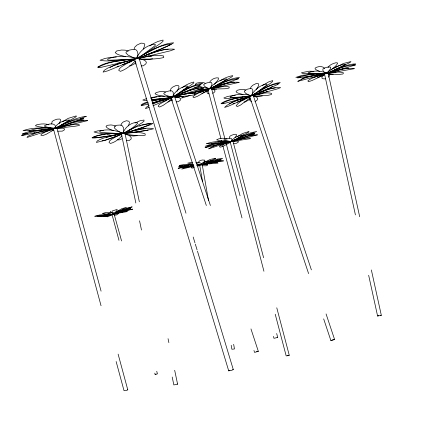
<?xml version="1.0" encoding="UTF-8"?>
<svg xmlns="http://www.w3.org/2000/svg" width="431" height="431" viewBox="0 0 431 431"><rect width="100%" height="100%" fill="white"/><g stroke="black" fill="none" stroke-linecap="round" stroke-linejoin="round"><path stroke-width="0.65" d="M232.05 140.678L231.711 138.836L230.386 138.152L225.968 139.057L223.705 140.064L230.914 141.659C233.661 137.317 238.812 135.334 243.736 134.898L232.438 141.136M171.689 98.855L172.265 100.924M170.267 91.237L170.913 88.7L172.567 87.159L175.843 85.586L178.337 85.559L178.989 86.475L178.698 87.946L177.017 91.388M229.281 138.179L229.804 136.347L231.145 135.436L233.85 134.456L235.962 134.267L236.549 134.72L236.333 135.593L234.97 137.758M135.399 61.11L135.49 63.201L135.997 64.203M123.794 133.405L123.622 127.872L122.113 125.61L120.244 125.06L116.909 125.249L114.619 126.391L114.237 127.463L114.91 128.557L117.458 130.658L122.102 133.448M173.397 96.932L173.24 92.385L171.754 90.833L169.9 90.79L166.555 91.587L164.163 92.81L163.721 93.651L165.531 95.062L171.516 97.191M137.64 57.91C137.952 55.152 138.453 51.531 135.84 49.705L133.578 49.371L129.445 50.077L126.466 51.634L125.884 52.862L128.055 55.087L136.013 58.95M252.178 95.294L252.895 90.639L251.99 88.77L250.459 88.538L247.432 89.169L244.959 90.478L244.28 91.48L245.498 93.215L250.842 96.161M249.942 97.945L249.786 100.477L251.494 101.619M120.96 125.265L121.558 123.573L123.169 122.016L126.358 120.718L128.826 121.23L129.483 122.474L128.449 125.933M134.079 49.15L134.871 47.076L136.961 45.061L141.045 43.143L144.089 43.407L144.832 44.776L143.448 49.005M53.293 128.319L101.043 305.741M56.628 127.872L56.795 127.517L101.075 291.146M122.603 133.578C124.985 127.786 129.952 122.787 136.525 122.426L137.775 123.067C134.084 127.603 128.454 130.151 123.745 133.524M250.363 88.42L251.181 86.76L252.986 85.122L256.24 83.522L258.406 83.662L258.778 84.729L258.244 86.319L256.456 89.492M210.306 88.684L212.052 84.185L211.567 82.526C208.857 82.138 205.7 82.86 203.621 84.675L204.434 86.222L209.057 89.028M136.331 58.33C139.676 51.144 146.131 45.438 154.147 44.253L155.586 44.776L154.497 46.128L138.523 57.889M172.184 97.271C174.873 91.469 180.196 87.132 186.548 85.984L187.754 86.195L185.168 88.581L173.838 96.695M59.063 123.643L60.485 120.847L60.604 119.689L59.72 119.048L56.935 119.188L53.616 120.416L52.065 121.596L51.72 124.004M250.912 96.043C254.247 90.251 259.505 85.349 266.25 84.045L267.161 84.438L266.121 85.543L252.491 95.493M123.805 133.459L124.44 132.532M230.073 141.454L263.934 271.255M48.17 130.717L48.417 130.367M327.996 67.527C329.683 64.655 333.034 63.535 336.067 62.716L337.688 63.028C336.525 66.126 333.195 67.872 330.933 70.161M301.544 79.39L302.169 78.523L304.598 77.515L314.808 75.29M209.8 81.895C211.578 79.169 215.182 77.397 218.42 77.914L218.565 78.868L217.784 80.285L214.406 84.395M208.367 89.74L207.284 91.205L207.009 92.606L207.478 93.279L208.9 93.856M115.95 211.713L117.065 210.285L117.275 209.735L116.887 209.498L112.238 210.98L111.834 212.72M326.957 73.415L330.329 68.928L330.717 67.193C328.136 66.482 325.179 67.559 322.948 68.922L322.884 70.565L325.728 73.69M203.039 163.074L204.342 161.485L204.833 160.176L202.301 159.998L200.054 160.564L198.691 161.744L198.998 163.004M209.148 88.926C213.501 83.738 219.433 79.762 226.27 78.889L227.018 79.207L210.764 88.484M121.951 135.754C118.87 139.261 115.018 142.262 110.444 143.469L109.038 142.44L109.555 141.012L111.069 139.649L115.201 137.128L121.601 134.03M112.793 214.347L116.338 211.632L122.668 209.875L114.048 213.938M328.47 77.197L329.51 75.63L328.438 74.11M110.288 211.772L110.815 211.244M135.054 61.245C130.868 65.464 126.116 69.316 120.464 71.352L118.735 70.361L119.403 68.669L121.332 66.956L126.601 63.648L134.477 59.586M114.387 213.35L113.558 214.169L113.569 212.645L112.685 212.327L107.653 213.733L111.618 214.293M114.064 213.895L121.574 240.961M55.459 127.608L54.538 128.47L52.754 128.777M171.409 98.968L167.573 102.282L163.16 105.358L159.626 107.023L158.188 106.382L158.705 105.11L160.262 103.779L171.145 97.772M249.668 98.058L240.767 104.938L237.336 106.565L236.177 105.784C239.167 101.059 245.228 99.367 249.856 96.576M326.919 73.459L327.91 72.65M182.076 87.822C185.465 85.004 189.516 83.086 193.778 82.019L193.751 82.951L191.768 84.562L179.705 92.843M255.012 101.689L257.194 100.014L257.749 98.683L256.731 97.174L253.423 95.994M112.863 214.32L115.384 212.44M135.97 62.953L130.738 65.862L129.586 65.787M199.742 92.735L203.454 90.839M243.714 100.1L244.452 99.539M165.423 100.897L166.344 100.207M324.683 74.401L322.189 76.61L321.86 78.065L322.878 78.733L325.47 78.9M243.375 138.734L244.285 138.049M249.905 99.232L245.137 102.023L244.091 101.969M172.088 99.809L167.977 102.082M110.018 67.592C114.414 64.445 119.915 63.405 124.979 61.746M236.975 136.837L242.508 133.535L248.94 131.509L248.973 131.961L237.276 138.496M229.308 104.027L234.071 101.43L240.514 99.141M115.837 212.133L121.698 208.766L126.52 207.306L120.141 210.797M325.992 73.539L327.538 72.489M53.099 130.237L46.257 134.262L42.583 135.673L40.913 135.205L41.284 134.224L44.684 132.263L54.425 128.524C57.134 122.83 63.616 120.179 69.612 119.99L55.674 128.303M262.307 85.543L268.879 81.793L272.764 80.597L272.494 81.674L270.393 83.366L258.288 91.69M176.403 95.025L177.502 94.297M128.842 62.845L130.329 61.865M62.651 121.671L68.2 118.363L76.179 115.912L76.352 116.548L74.444 117.787L61.083 125.329M253.439 94.89L255.012 93.861M149.805 45.939L153.522 43.499L158.032 41.424L163.058 40.061L162.956 41.419L160.445 43.483L143.862 54.554M208.399 89.966L197.473 96.285L193.88 97.648L192.889 96.905C196.924 92.595 203.324 91.491 208.577 89.136L206.826 89.454M203.718 162.708L210.048 159.486L215.516 158.285L215.672 158.543L206.487 162.573M149.131 105.444L146.362 107.19L145.419 108.612L149.131 107.411M219.918 80.909C223.802 78.313 228.161 76.449 232.772 75.646L232.287 76.567L229.944 77.995L216.933 85.171M277.758 84.099L280.247 82.558C272.29 83.258 265.458 87.999 258.546 91.604M251.192 95.892C259.92 90.844 268.658 84.762 278.911 83.517L277.365 84.654L252.943 95.461M172.454 97.126C181.332 91.97 190.313 86.038 200.717 84.708L199.327 85.715L174.162 96.706M207.85 90.736L201.897 93.5M212.79 93.285L214.229 92.423L215.004 91.253L214.891 90.483L213.577 89.519L211.519 88.91M134.978 123.029L139.994 120.772L143.986 120.033L143.997 121.219L142.068 122.781L128.454 130.916M136.961 58.304C147.747 52.232 158.694 45.045 171.349 44.054C161.453 49.921 149.988 53.018 139.515 57.824M230.413 142.332L223.657 146.001L220.683 147.16L219.46 146.831L219.875 146.077L222.805 144.547L230.951 141.6M333.95 68.362L343.308 63.513L350.953 61.563L350.074 62.484L334.354 70.005M178.93 93.355C186.494 89.309 193.998 84.239 202.699 83.21L199.219 85.171M136.649 58.541L138.351 57.576M144.029 54.408L145.743 53.471M55.561 128.357L58.826 126.574M232.368 141.163L234.502 140.005M211.761 87.951L213.437 87.051M314.619 77.176L316.893 76.136M146.314 53.169C155.02 48.87 163.742 43.272 173.693 42.825L170.665 44.673L161.172 48.746M122.867 133.448C131.547 129.084 140.474 123.675 150.511 123.853C142.666 128.411 133.26 130.054 124.737 133.254M34.561 132.705L32.815 133.605L33.198 134.181M113.956 213.959L123.304 210.22L130.776 208.512L123.239 210.84M118.11 211.836L119.646 211.05M183.811 96.253L181.446 98.09L190.087 95.461M233.898 140.183L231.334 141.46L229.023 141.718M324.554 74.649L312.028 80.532L308.434 81.701L307.853 80.888C313.337 76.055 321.618 76.287 327.458 72.289C332.56 68.163 338.561 64.973 345.177 64.3L345.511 64.693L343.884 65.56L326.827 73.512M55.216 128.158C64.267 123.875 73.523 119.322 83.646 118.46L56.536 128.018M60.873 125.41C69.062 121.682 77.262 117.254 86.351 116.327L80.171 118.816M123.05 133.394L124.618 132.646M209.994 88.538C219.104 84.401 228.279 79.428 238.445 78.765L211.012 88.527M114.253 213.69L113.084 214.25L110.471 214.552M237.508 138.421L250.497 132.877L256.682 131.493L252.21 133.281M236.797 78.808L239.496 77.542C231.533 77.946 224.384 82.03 217.192 85.101M324.171 74.849L317.658 77.575M326.687 73.566L331.951 71.126M128.282 130.911L129.855 130.184M107.454 216.852L112.27 214.708M181.817 93.15L183.514 92.369M184.651 91.851L186.337 91.076M270.269 87.552L272.467 86.539M110.697 214.66L113.229 214.288L115.648 213.286M266.45 89.292L269.176 88.048M260.539 91.981L262.156 91.248M262.695 91.006L265.377 89.783M118.363 211.772L127.554 207.979L132.155 206.875L128.298 208.265M250.104 96.711L228.042 106.349L224.583 107.427C231.339 100.692 241.883 99.48 250.551 96.091M134.488 59.155L228.705 370.832L229.852 370.331M197.473 251.198L233.3 369.604L231.582 370.358L228.705 370.832M114.926 213.442L112.965 214.288L103.467 216.577M170.935 98.096L152.994 105.767M201.288 164.809L202.425 164.324M250.966 328.923L258.325 351.303L254.586 352.413L253.956 350.495M152.445 103.585L164.561 99.367M174.162 96.458L175.288 95.978M327.996 72.737L326.359 73.437L324.462 73.496M118.121 354.131L127.786 389.839L126.229 390.502L124.031 390.712L116.133 361.523M160.558 49.005L146.54 54.872M134.898 59.726L107.669 70.862L103.101 72.112L104.275 70.264L107.702 68.136L112.071 66.25L121.542 62.969L135.199 58.961M236.975 102.147L239.383 101.14M239.932 100.913L241.57 100.229M242.114 100.003L244.652 98.941M232.955 103.817L234.663 103.106M122 138.755L119.026 139.983L117.248 139.639M233.155 140.889L234.227 140.447M249.964 95.806L251.699 95.095M148.259 102.276L144.202 103.93L141.136 105.735L148.787 103.919M326.17 73.486C335.663 69.87 345.183 65.21 355.516 64.919L327.781 73.248M201.363 164.782L210.829 160.849C207.166 161.221 202.785 161.566 200.507 164.895L199.892 164.276M199.672 165.482L197.991 166.161M128.799 62.134L130.55 61.428M181.936 93.204L192.01 89.422L198.432 87.978M113.832 213.986L115.837 213.183M125.766 63.346L128.196 62.376M334.003 70.221C341.05 67.667 348.07 63.982 355.715 63.928L352.79 65.076M122.474 64.65L125.216 63.562M146.685 98.5L142.844 100.024L144.337 100.407L146.933 100.202M173.44 96.749C183.288 93.408 193.077 87.752 203.691 88.08L174.523 96.786M252.135 95.531C261.401 92.503 270.684 86.873 280.646 87.617L277.332 88.921L253.045 95.666M150.78 98.554C157.827 95.434 165.752 95.935 173.203 96.91M232.778 140.942L235.008 140.07M202.936 163.99L200.824 164.814L197.867 164.906M260.254 92.239L269.461 88.91L275.312 87.773M146.944 102.082L143.243 103.521L141.061 104.97L142.742 104.685M152.676 103.849L171.322 97.471M116.973 66.805L118.8 66.099M250.465 133.939L251.585 133.508M323.67 318.902L330.884 340.587L331.762 340.242M326.068 313.924L334.58 339.461L330.884 340.587M105.579 216.631L109.474 215.311M276.67 333.535L277.709 337.43L273.971 338.319L273.453 336.369M51.65 130.9L53.492 130.2M218.986 85.446L221.205 84.605M138.346 57.964L139.558 57.506M221.755 84.395L223.414 83.77M117.087 136.169L105.875 140.097L102.045 140.862M125.766 209.218L127.791 208.453M139.466 126.138L141.126 125.518M228.883 142.801L229.895 142.424M154.777 373.138L155.122 374.437L156.054 374.086M156.733 371.258L157.428 373.855L155.122 374.437M55.308 128.255L57.722 127.36M121.617 134.348L103.893 140.619L96.355 142.429L97.298 140.91C104.706 136.697 113.396 135.646 121.58 133.712M206.126 162.767L217.294 159.109L222.714 158.279L216.734 159.982M276.777 307.793L289.249 355.236L288 355.694L286.168 355.882L275.22 314.221M136.896 58.471C149.174 54.834 161.566 47.889 174.625 49.253L170.514 50.761L139.261 58.32M232.772 141.115L254.721 133.394C246.365 134.3 238.709 138.033 231.178 141.513C223.716 143.782 215.112 144.288 208.69 148.851L217.493 145.953M200.69 164.847L212.057 161.264L220.553 160.041L215.064 161.264M146.745 54.85C153.759 52.582 160.731 49.5 168.187 49.177M113.956 214.04L122.625 211.05M98.44 216.621L105.363 214.724L113.434 214.169M67.737 123.772L71.142 122.636M38.17 133.912L26.997 137.462L27.821 136.341C36.226 132.155 45.67 130.717 54.699 128.406M194.397 94.017L208.211 89.47M174.237 96.792L175.395 96.409M219.26 85.467L231.151 82.1L233.699 81.922L234.48 82.483M335.517 70.619L337.392 70M38.795 133.702L53.794 128.917M218.108 145.748L230.116 141.982M368.661 275.301L377.588 316.004L378.725 315.637M371.371 269.962L381.322 315.314L377.588 316.004M193.885 166.447L191.558 167.33L191.289 167.831L192.425 168.09L194.343 167.535M188.444 93.742L199.478 90.833M201.045 164.868L202.171 164.507M210.414 88.511C219.842 86.103 229.373 81.308 239.232 82.343L211.244 88.635M132.236 130.9L150.521 124.801L152.86 123.438L149.681 123.347L142.246 125.135M241.091 98.963L243.391 98.236M317.437 75.937L319.301 75.35M125.41 209.585L130.281 208.523L125.367 209.913M329.683 72.456L326.714 73.378L325.464 73.103M71.713 122.447L75.08 121.407M203.464 164.044L201.11 164.771L199.909 164.685M94.54 216.287L99.626 214.972L109.086 214.239L102.314 213.587L105.52 212.58L108.865 212.429L111.047 212.968M332.204 340.075L334.58 339.461M106.285 137.478L112.496 135.738M112.141 214.261L113.267 213.921M191.736 93.274L209.444 88.802M258.298 94.044L262.366 92.832M262.991 92.643L264.86 92.089M266.046 91.738L267.737 91.237M110.029 215.15L112.243 214.503M256.644 351.61L258.325 351.303M80.721 121.041L84.056 120.06L82.612 119.78L75.646 121.235M174.388 96.598L175.444 96.285M248.407 135.264L250.201 134.747M105.617 216.394L113.348 214.25L111.796 214.196M335.442 70.754L343.534 68.648L348.636 68.103M196.622 163.09C198.271 162.535 201.519 162.191 201.385 164.755L202.376 164.453M152.671 102.831L171.446 97.557M152.127 102.993L171.452 97.659M146.96 130.27L148.189 129.93M114.005 214.008L124.123 211.476L127.193 211.217L127.247 211.61L119.306 213.006M249.571 96.619L223.802 103.612L221.647 103.79C230.58 98.236 241.43 97.514 251.564 95.757M233.246 141.082L257.517 134.844C248.498 134.951 240.04 138.884 231.501 141.416C222.585 142.952 213.28 143.722 205.021 147.682L230.181 141.853M324.737 74.105L297.773 81.373C305.945 76.147 316.246 75.786 325.518 73.599M215.01 145.624L213.377 146.066L213.2 145.646M124.57 133.034L123.438 133.341L121.526 132.926M250.099 135.544L254.387 134.289L250.799 134.574M325.082 73.275L326.892 72.796M201.18 164.836L214.519 161.399M233.656 344.31L234.464 348.938L231.889 349.261L231.194 345.285M134.364 59.198L136.218 58.718M145.737 56.585L147.014 56.251M147.655 56.089L148.776 55.798M236.576 99.917L243.041 98.257M232.417 141.201C238.321 139.946 244.226 137.731 250.314 137.995L250.433 138.631L232.896 141.352M173.806 96.759C180.734 95.38 187.792 92.476 194.914 93.468L195.011 94.567L191.014 95.537L175.018 97.191M56.687 128.104L58.945 127.538M59.537 127.393L87.676 120.615C76.416 120.411 65.781 125.27 55.103 128.293C43.822 130.06 31.986 130.69 21.55 135.706L32.19 133.384M152.52 101.016L172.842 96.986M134.925 59.354L100.902 67.398L97.848 67.581C109.221 60.841 122.937 60.459 135.722 58.605M131.908 131.116L145.915 128.443M114.172 135.345L115.287 135.086M177.216 384.172L177.572 384.091L174.674 370.272M253.002 95.445C259.069 94.454 265.399 91.857 271.53 93.322L271.406 94.54L267.592 95.45L253.487 96.21M103.456 216.448L113.1 214.32L132.716 209.148C121.736 210.479 111.532 215.414 100.466 216.637M212.936 161.652L215.699 161.027M177.572 384.091L173.849 384.937L172.195 377.028M180.891 94.809L186.768 93.899M124.613 61.628L127.064 61.078M117.254 63.276L119.705 62.727M321.628 74.687L322.76 74.439M151.76 100.811L164.071 98.403M262.296 95.892L255.804 96.759M197.603 165.52L199.925 165.019M210.824 145.188L205.145 146.319L210.016 144.536L216.464 143.34M215.36 160.682L221.324 159.917L216.868 160.801M32.821 133.238L53.713 128.794M199.742 164.739L201.002 164.464M114.21 214.072L118.735 213.113M192.264 166.603L181.726 169.065L184.258 167.772L192.156 166.145M192.835 166.485L193.977 166.247M287.418 355.424L289.249 355.236M186.084 93.742L187.221 93.511M26.393 133.481L27.638 133.222M188.918 93.161L208.329 89.255M201.449 164.782L212.311 162.676M96.937 216.583L101.759 215.71M185.271 91.684L186.461 91.453M197.883 165.466L198.987 165.251M139.229 58.04C147.262 56.967 155.639 54.015 163.683 56.025L163.726 57.538C155.586 59.505 147.127 59.069 138.82 59.058M206.858 89.33L209.272 88.867M194.785 87.455L201.913 87.121L209.552 88.5M152.59 58.799L148.717 59.526L143 59.71M210.818 88.533L212.79 88.166M212.909 162.568L214.686 162.25M328.034 73.378L354.395 68.674C345.053 67.15 335.668 71.573 326.547 73.399C316.844 73.954 306.732 73.906 297.686 77.903L324.969 73.89M229.303 141.858L231.043 141.562M101.818 216.076L98.92 216.604L103.769 215.715M114.603 213.954L118.191 213.776L116.585 214.95L114.511 215.188M213.453 88.043C218.657 87.482 224.152 85.505 229.314 86.997L228.98 88.091L225.111 88.743L211.524 89.088M242.653 97.164C235.331 98.704 227.315 99.2 220.984 103.537L223.425 103.198M186.17 88.215L190.211 87.531M200.469 90.532L201.616 90.338M316.042 75.086L317.275 74.875M102.217 134.747L94.497 136.508L92.353 137.877L95.677 137.882L112.981 135.361M185.772 167.002L178.089 168.365L183.153 166.867L193.411 165.461M217.283 87.143L218.501 86.943M258.648 94.174L262.296 93.694M146.346 130.442L132.172 132.554M215.279 162.148L223.565 160.876C214.482 160.418 205.943 164.55 196.978 165.121M192.722 166.054L193.853 165.87M121.898 133.939C111.963 135.194 102.061 137.818 92.04 137.801C101.597 132.899 112.825 133.906 123.25 133.357C133.147 131.293 143.437 126.509 153.598 128.783L146.362 130.48L124.925 133.508M231.555 140.985L232.853 140.775L263.616 257.754M114.269 135.156L115.556 134.957M171.452 97.234L172.642 97.05M25.768 133.605L22.116 134.165C29.453 130.512 37.966 130.491 45.934 129.262M104.307 215.635L112.281 214.455M186.979 166.819L188.794 166.544M111.198 214.573L112.308 214.406M323.546 73.9L325.383 73.626M197.894 165.245L199.575 165.003M217.65 143.157L219.427 142.903M189.392 166.458L191.779 166.118M196.719 90.149L209.827 88.694M300.407 76.998L295.844 77.381L302.395 75.274L317.205 73.809M95.429 216.27L99.863 215.694M126.148 59.796C116.639 61.541 106.107 61.585 97.837 67.101L99.017 66.977M184.059 166.226L178.606 166.937L182.674 165.913L187.447 165.439M192.382 166.032L193.589 165.865M146.707 56.644L151.831 56.127M197.834 165.294L199.672 165.051M202.311 164.701L207.941 164.017M182.674 96.479L176.408 97.18M220.613 142.736L222.412 142.505M316.262 74.924L317.588 74.757M150.925 97.471L156.965 96.851M57.011 128.303L75.242 126.202L79.406 125.453L79.148 124.607C70.253 123.643 61.708 128.082 52.943 128.061C44.889 127.571 36.619 127.872 29.017 130.873L29.383 131.164L54.613 128.6M231.075 141.654L211.492 143.954C217.919 141.309 224.955 141.002 231.803 141.357M171.059 97.546L151.486 99.76M333.282 74.17L328.654 74.455M168.774 97.805L170.633 97.584M224.217 142.273L225.429 142.128M161.216 98.694L151.335 99.712M102.815 134.682L105.202 134.418M100.498 215.624L101.77 215.484M247.087 96.609L249.996 96.296M201.385 164.755L206.287 164.41L207.72 164.68L207.597 165.154L206.147 165.827L202.236 165.741M208.997 163.904L217.978 163.096L217.774 162.659C210.958 162.045 204.38 165.24 197.587 164.583M200.216 89.562L202.618 89.33M235.337 95.143L227.568 96.452L223.84 97.95L225.025 98.5L227.94 98.392L243.073 97.029M219.04 86.89L221.34 86.857M53.024 128.53L54.893 128.346M213.754 143.211L206.53 143.733C213.297 141.228 220.613 141.287 227.724 141.303M110.81 214.563L112.981 214.352M250.427 96.248L231.937 97.638L230.116 97.557L230.24 96.813C236.764 93.505 244.318 93.883 251.241 95.553M137.133 135.668L133.47 136.002L129.214 135.603M221.141 142.526L222.304 142.419M224.05 142.262L225.241 142.16M228.813 141.842L230.617 141.68M233.694 143.534L236.457 143.291L238.214 142.246L238.478 141.535L237.082 141.061L233.424 141.196M29.577 130.474L23.058 130.674C31.824 127.501 41.306 127.888 50.486 128.061M106.99 134.24L109.959 134.003M176.371 101.861L178.332 101.711L180.444 100.089L180.788 98.877L179.242 97.681L175.067 97.013M136.993 57.635L138.243 57.544M44.452 129.343L45.724 129.246M188.654 165.709L183.202 166.177L188.886 164.922L193.573 164.572M52.183 128.767L54.791 128.573M127.226 59.65C118.234 59.72 108.854 62.064 100.062 60.254L104.825 58.492L110.067 57.458L114.484 57.151M189.899 165.617L192.463 165.439M199.979 164.911L198.777 164.992L199.93 164.938M134.925 59.074L110.498 60.2L107.842 60.06L107.68 59.139C117.054 54.839 127.624 56.111 137.338 58.406M196.757 165.165L200.076 164.96M56.359 128.19L62.63 128.174L64.628 128.896L64.434 129.823L62.355 131.126L57.776 131.213M112.954 133.815L114.161 133.745M182.906 165.31L179.323 165.402L185.077 164.405L192.829 164.308M216.68 89.098L213.253 89.249M208.631 89.082L199.176 89.481M202.592 89.346L199.941 89.454M192.404 162.25L187.711 163.128L192.005 163.882M189.71 89.837L190.965 89.793M185.729 165.208L187.485 165.165M158.904 96.738L160.133 96.711M141.303 65.873L143.281 65.841L145.899 63.836L146.378 62.215C145.193 59.699 141.966 59.462 139.585 58.805M198.282 164.949L199.521 164.933M115.115 57.107L116.305 57.102M183.299 89.923L185.578 89.923M324.064 73.723L325.33 73.728M320.906 73.701L322.156 73.712M317.194 73.674L304.572 73.426L302.126 73.259L301.533 72.677L309.194 71.207L313.887 71.32M325.836 73.733L308.106 73.098L308.812 72.473C314.673 70.242 321.214 70.754 326.849 73.372C332.317 73.054 338.297 70.921 343.555 72.898L342.85 73.992L339.127 74.444L328.616 74.03M118.714 133.712L119.915 133.729M114.571 133.648C107.798 133.017 100.434 134.353 94.033 131.961L97.815 130.852L103.316 130.448M230.563 141.357L231.662 141.379M167.373 96.722L168.559 96.754M380.589 315.293L381.322 315.314M123.341 132.673L124.855 132.732L139.348 201.821M141.152 59.634L142.386 59.688M121.51 133.712L102.109 132.511L99.944 132.091L99.755 131.207C107.631 128.357 116.036 130.658 123.605 133.341C130.712 133.147 138.308 131.326 145.139 133.863L145.236 135.183C138.459 136.298 131.606 135.027 124.877 134.111M171.059 96.846L173.036 96.937M277.111 337.387L277.709 337.43M228.408 141.449L230.973 141.664M227.789 141.395L219.228 140.495L216.604 139.843C219.594 137.995 223.667 137.855 227.035 138.863M126.342 140.49L128.901 140.721L130.986 139.202L131.326 137.812L129.742 135.921L125.491 133.96M249.953 95.553L251.747 95.714M52.474 128.4L54.473 128.605M50.497 128.196L39.059 126.762L35.412 125.793L36.36 124.909C40.455 123.837 44.856 123.341 48.913 124.834M200 164.863L197.662 164.54M164.464 96.334C161.323 95.628 157.73 95.714 155.041 93.786L156.124 92.563L160.133 91.571L163.22 91.458L165.596 91.965M54.392 128.594L46.737 127.048L44.42 126.148L44.662 125.642C48.175 123.842 56.202 121.941 55.707 128.228M334.946 72.257L335.781 72.44M207.807 88.743L209.1 89.05M232.718 369.464L233.3 369.604M195.836 162.541L197.684 163.069M243.025 94.551L238.521 93.268L236.781 92.503L236.048 91.587L237.314 90.241L241.042 89.379L243.784 89.422L245.821 90.079M125.319 56.639C121.93 55.507 117.825 55.308 115.217 52.647L116.58 50.993L121.542 50.028L125.335 50.179L128.233 51.09M70.851 124.43L71.842 124.699M201.638 87.17L197.931 85.974M205.102 83.221L203.233 82.542L200.593 82.413L196.838 83.07L195.34 84.201L195.868 85.031M113.531 130.712C110.945 129.575 107.825 128.966 105.994 126.66L107.039 125.335L110.982 124.947L114.016 125.41L115.75 126.175M319.603 71.444L316.3 69.838L315.196 68.976L315.115 68.098C317.803 66.288 322.307 65.701 324.688 68.319M127.463 389.619L127.786 389.839M172.513 96.178L173.327 96.91M112.367 213.824L112.755 214.369M135.62 57.937L136.007 58.885M253.089 94.949L311.387 269.876M249.624 96.366L308.607 273.631M174.442 96.129L210.393 205.49M170.886 97.562L206.341 205.506M138.868 57.495L185.987 213.226M193.19 237.039L194.947 242.831M195.335 244.118L197.086 249.91M111.979 214.417L118.967 240.331M211.411 87.983L224.874 138.653M226.259 143.852L240.067 195.819M207.796 89.125L220.925 138.572M221.448 140.528L221.793 141.826M222.482 144.428L242.006 217.951M328.088 72.785L359.686 216.728M324.468 73.739L355.419 214.897M168.047 338.685L168.877 342.634M121.375 133.793L135.835 203.006M139.552 220.801L141.481 230.03M202.155 164.34L208.523 200.733M199.639 164.895L202.543 181.473"/></g></svg>
